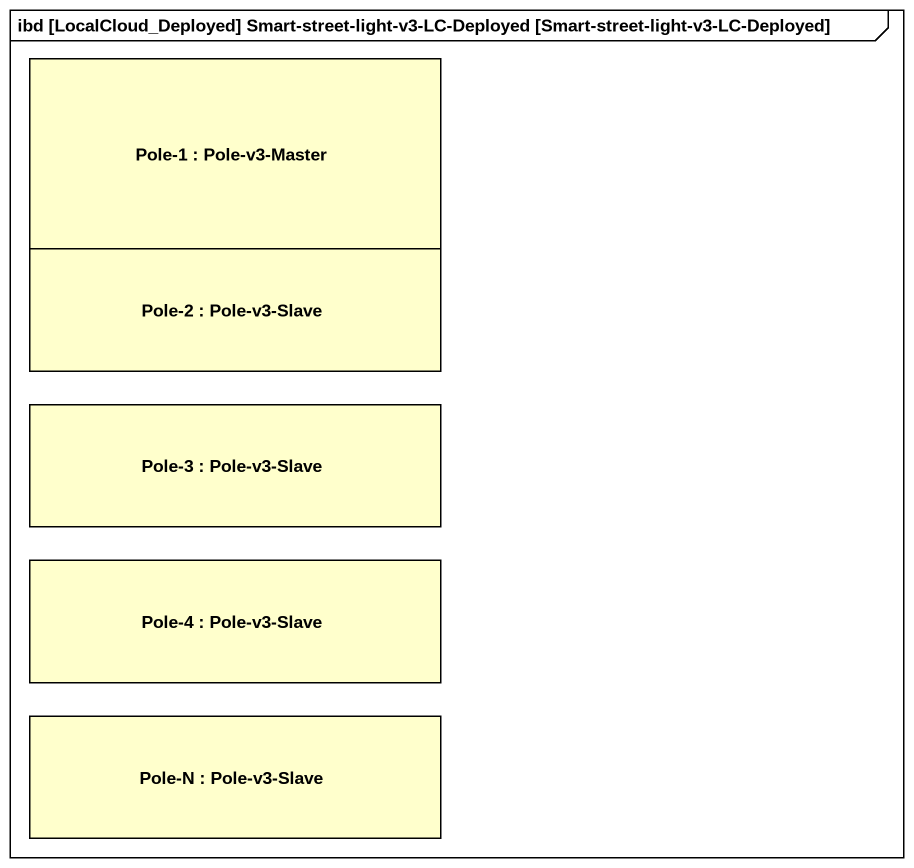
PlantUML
@startuml
mainframe ibd [LocalCloud_Deployed] Smart-street-light-v3-LC-Deployed [Smart-street-light-v3-LC-Deployed]
rectangle "Pole-1 : Pole-v3-Master" as Pole_1
rectangle "Pole-2 : Pole-v3-Slave" as Pole_2
rectangle "Pole-3 : Pole-v3-Slave" as Pole_3
rectangle "Pole-4 : Pole-v3-Slave" as Pole_4
rectangle "Pole-N : Pole-v3-Slave" as Pole_N
@enduml
